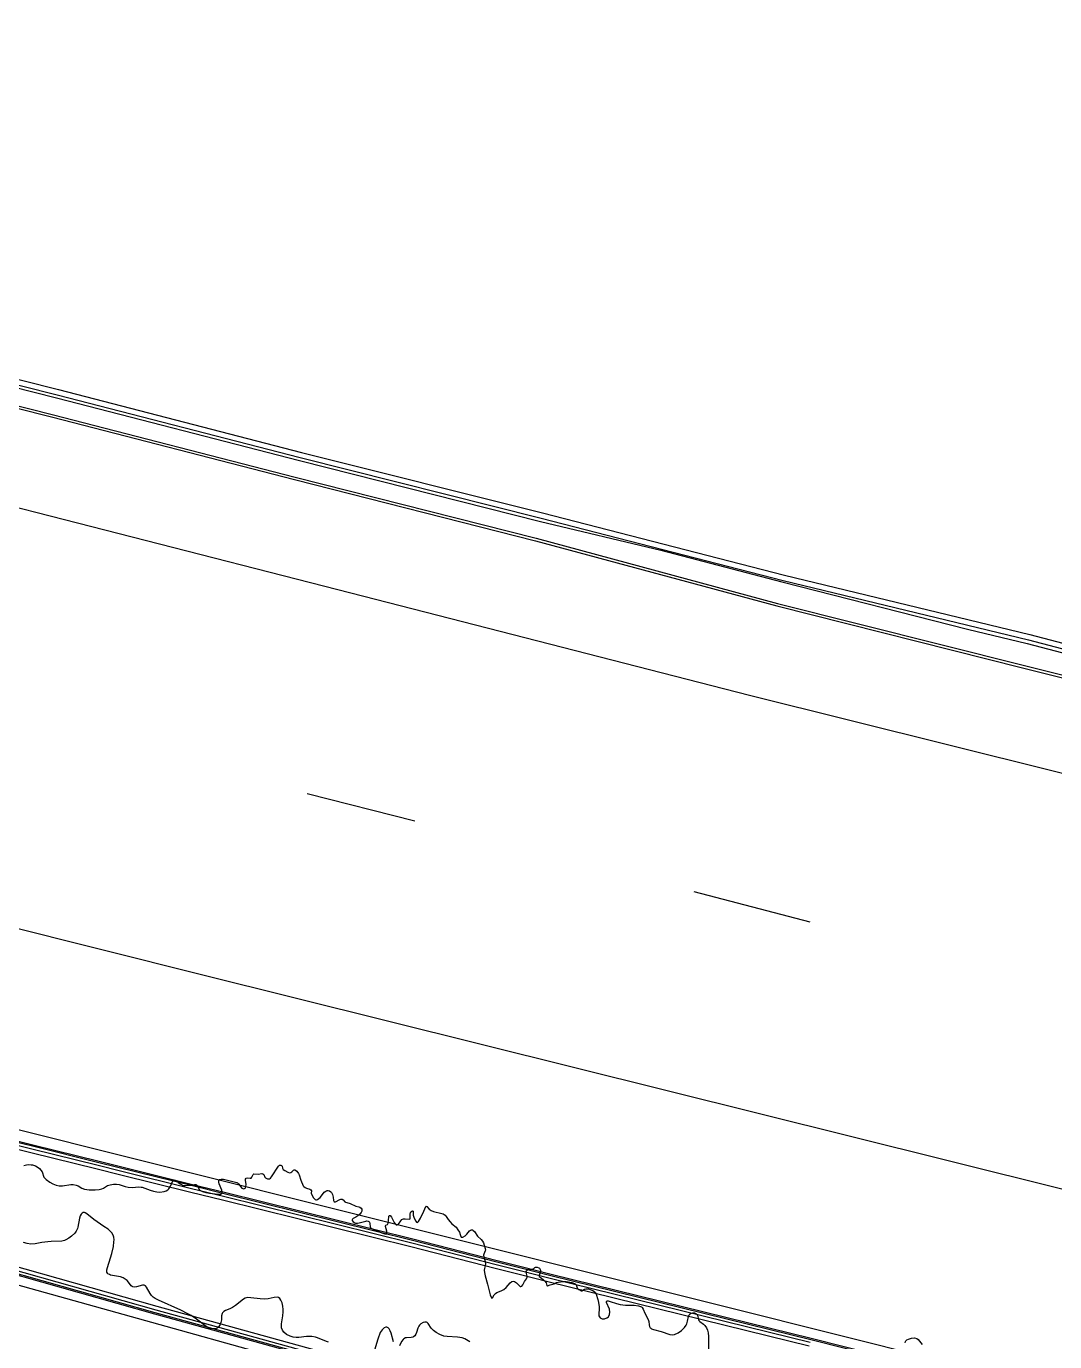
# Model space of a CAD drawing. Header units: metres. Extents: x 585772 to 587013, y 4140825 to 4141582.
# Drawn here: x 585830.2 to 585848.67, y 4140942.84 to 4140966.46 of the extents above; entities that cross this region are included whole.
import ezdxf

# ---------------------------------------------------------------- set-up
doc = ezdxf.new("R2010")
doc.units = ezdxf.units.M
doc.header["$MEASUREMENT"] = 0
for name, color, linetype, lineweight in [('BACK_OF_CURB', 5, 'Continuous', 30), ('BOTTOM_OF_CURB', 3, 'Continuous', 30), ('GUTTER', 30, 'Continuous', 30), ('PAINT_STRIPE', 4, 'Continuous', 30), ('TOP_OF_CURB', 1, 'Continuous', 30)]:
    doc.layers.add(name, color=color, linetype=linetype, lineweight=lineweight)
doc.layers.add('PAVED_ROAD', color=140, linetype='Continuous', lineweight=30, true_color=0x38a9ff)
doc.layers.add('SHRUBLINE', color=71, linetype='Continuous', lineweight=30, true_color=0xc6ff6b)

msp = doc.modelspace()

# ---------------------------------------------------------------- linework, layer by layer
at = {"layer": 'BACK_OF_CURB'}
for points in [[(585809.123952, 4140965.455281, -18.862712), (585813.441486, 4140964.307142, -18.861123), (585817.76503, 4140963.198723, -18.856503), (585822.109515, 4140962.140005, -18.850747), (585826.429693, 4140961.037302, -18.843763), (585830.775654, 4140959.938901, -18.835261), (585835.141342, 4140958.811735, -18.826), (585839.470351, 4140957.726552, -18.818), (585843.812893, 4140956.608817, -18.806), (585848.22239, 4140955.540571, -18.79775), (585852.620434, 4140954.384283, -18.789717), (585857.024406, 4140953.27221, -18.777616), (585861.769741, 4140952.063605, -18.760236), (585866.250725, 4140950.949529, -18.745248), (585870.726851, 4140949.824382, -18.732829), (585875.213798, 4140948.672563, -18.724497), (585879.659, 4140947.51522, -18.717683), (585883.421168, 4140946.574276, -18.707965)], [(585844.257957, 4140942.762533, -18.495563), (585843.528988, 4140942.939967, -18.496445), (585839.565208, 4140943.917599, -18.487), (585839.073487, 4140944.041553, -18.484), (585838.618017, 4140944.157246, -18.483), (585837.105573, 4140944.545694, -18.484018), (585833.720807, 4140945.383581, -18.503877), (585833.151001, 4140945.522678, -18.504877), (585831.869962, 4140945.83942, -18.50442), (585831.469464, 4140945.938445, -18.501055), (585830.280675, 4140946.236036, -18.493138), (585829.677229, 4140946.382648, -18.49167)], [(585827.795257, 4140944.820794, -18.316199), (585832.539675, 4140943.482331, -18.313993), (585837.289856, 4140942.171403, -18.308062)]]:
    msp.add_polyline3d(points, dxfattribs=at)
at = {"layer": 'BOTTOM_OF_CURB'}
for points in [[(585809.0862, 4140965.310107, -18.992712), (585813.403585, 4140964.162007, -18.991123), (585817.728647, 4140963.0532, -18.986503), (585822.073208, 4140961.994463, -18.980747), (585826.392767, 4140960.891918, -18.973763), (585830.738527, 4140959.793568, -18.965261), (585835.104242, 4140958.666395, -18.956), (585839.432862, 4140957.567705, -18.948), (585841.59148, 4140957.054975, -18.942019), (585843.763932, 4140956.488189, -18.936), (585847.103423, 4140955.639402, -18.929753), (585848.173911, 4140955.378136, -18.92775), (585852.583889, 4140954.223246, -18.919717), (585856.988007, 4140953.126692, -18.907616), (585861.733134, 4140951.91814, -18.890236), (585866.214345, 4140950.804007, -18.875248), (585870.689919, 4140949.679, -18.862829), (585875.176253, 4140948.527338, -18.854497), (585879.621905, 4140947.369878, -18.847683), (585883.384559, 4140946.428812, -18.837965)], [(585848.437106, 4140941.830844, -18.625673), (585844.286839, 4140942.879007, -18.645563), (585843.557546, 4140943.05652, -18.646445), (585839.594243, 4140944.034034, -18.637), (585839.102925, 4140944.157886, -18.634), (585838.647714, 4140944.273514, -18.633), (585837.134917, 4140944.662052, -18.634018), (585833.749454, 4140945.500111, -18.632), (585833.179632, 4140945.639213, -18.633), (585831.498435, 4140946.054895, -18.632723), (585830.309411, 4140946.352545, -18.630344), (585829.706376, 4140946.499058, -18.627345)], [(585827.762854, 4140944.705252, -18.466199), (585832.507422, 4140943.366746, -18.463993), (585837.257536, 4140942.055837, -18.458062)]]:
    msp.add_polyline3d(points, dxfattribs=at)
at = {"layer": 'GUTTER'}
msp.add_polyline3d([(585809.008412, 4140965.010971, -18.980876), (585813.32549, 4140963.862953, -18.974), (585817.653677, 4140962.753344, -18.968064), (585821.998396, 4140961.694569, -18.966252), (585826.316679, 4140960.592349, -18.959817), (585830.662025, 4140959.494104, -18.949766), (585835.027588, 4140958.366971, -18.939), (585839.354608, 4140957.268687, -18.924), (585843.686002, 4140956.100884, -18.912), (585848.098521, 4140954.991072, -18.904), (585852.510192, 4140953.881472, -18.898), (585856.913861, 4140952.826629, -18.892539), (585861.657703, 4140951.618404, -18.885473), (585866.139384, 4140950.504155, -18.874707), (585870.613819, 4140949.379433, -18.859765), (585875.09889, 4140948.228096, -18.845), (585879.545469, 4140947.070394, -18.834), (585883.309126, 4140946.129078, -18.822482)], dxfattribs=at)
at = {"layer": 'PAINT_STRIPE', "extrusion": (0.000486947, -0.000122718, 1), "elevation": -241.699617, "flags": 128}
msp.add_lwpolyline([(585835.182564, 4140952.686413), (585837.113536, 4140952.199778)], dxfattribs=at)
at = {"layer": 'PAINT_STRIPE', "extrusion": (-0.003597, 0.000945526, 0.999993), "elevation": 1789.0601, "flags": 128}
msp.add_lwpolyline([(585838.329418, 4140951.086682), (585840.409531, 4140950.539962)], dxfattribs=at)
at = {"layer": 'PAINT_STRIPE'}
for points in [[(585920.74505, 4140934.761086, -18.678), (585910.367423, 4140937.393328, -18.707705), (585903.135344, 4140939.239997, -18.72787), (585895.903266, 4140941.086667, -18.744463), (585888.671188, 4140942.933336, -18.756745), (585878.976543, 4140945.403165, -18.774598), (585871.867648, 4140947.214327, -18.791), (585864.758753, 4140949.025489, -18.812), (585857.649858, 4140950.836651, -18.829), (585850.417569, 4140952.642882, -18.846), (585843.185281, 4140954.449114, -18.858682), (585835.791795, 4140956.341494, -18.872), (585828.398309, 4140958.233875, -18.881383), (585819.048791, 4140960.594413, -18.888), (585811.307549, 4140962.550272, -18.895375), (585803.566308, 4140964.506132, -18.9065), (585795.825066, 4140966.461991, -18.915)], [(585815.241685, 4140953.978679, -18.674), (585824.294077, 4140951.707671, -18.703128), (585833.346469, 4140949.436663, -18.734), (585840.024886, 4140947.772795, -18.739), (585846.703302, 4140946.108927, -18.714), (585853.381719, 4140944.445059, -18.695685), (585865.229212, 4140941.383647, -18.667131), (585870.175018, 4140940.152118, -18.656)], [(585829.304026, 4140946.837316, -18.645), (585836.073821, 4140945.143, -18.657), (585842.843616, 4140943.448684, -18.659), (585850.246533, 4140941.59787, -18.627)], [(585837.386669, 4140941.812236, -18.447849), (585829.613248, 4140943.976676, -18.458687)]]:
    msp.add_polyline3d(points, dxfattribs=at)
at = {"layer": 'PAVED_ROAD'}
for points in [[(585808.996695, 4140964.965914, -18.975001), (585813.313727, 4140963.817907, -18.967), (585817.642384, 4140962.708178, -18.963376), (585821.987127, 4140961.649397, -18.96131), (585826.305218, 4140960.547226, -18.955315), (585830.650502, 4140959.448997, -18.945054), (585835.016042, 4140958.321869, -18.933955), (585839.342821, 4140957.223647, -18.918), (585843.674264, 4140956.055831, -18.90605), (585848.087165, 4140954.945922, -18.894249), (585852.499092, 4140953.836259, -18.885741), (585856.902692, 4140952.781432, -18.880799), (585861.646342, 4140951.573256, -18.877185), (585866.128093, 4140950.458989, -18.869497), (585870.602357, 4140949.334311, -18.85851), (585875.087237, 4140948.183022, -18.844), (585879.533956, 4140947.025284, -18.828451), (585883.297764, 4140946.08393, -18.818)], [(585848.442253, 4140941.851987, -18.62784), (585844.292077, 4140942.900127, -18.645906), (585843.562725, 4140943.077655, -18.648765), (585839.599507, 4140944.055148, -18.649552), (585839.108263, 4140944.178981, -18.647703), (585838.653099, 4140944.294597, -18.647), (585837.140238, 4140944.683152, -18.646263), (585833.754649, 4140945.521242, -18.640504), (585833.184823, 4140945.660344, -18.63962), (585831.503689, 4140946.076012, -18.636), (585830.314622, 4140946.373672, -18.63434), (585829.711661, 4140946.520167, -18.631)], [(585827.756979, 4140944.6843, -18.467), (585832.501574, 4140943.345787, -18.466655), (585837.251675, 4140942.034881, -18.462309)]]:
    msp.add_polyline3d(points, dxfattribs=at)
at = {"layer": 'SHRUBLINE'}
for points in [[(585830.154086, 4140946.00596, -18.476), (585830.203128, 4140946.018906, -18.479), (585830.22901, 4140946.022585, -18.479), (585830.282892, 4140946.021942, -18.481), (585830.310556, 4140946.016816, -18.481), (585830.364608, 4140945.998035, -18.481), (585830.412301, 4140945.971014, -18.48), (585830.432017, 4140945.955588, -18.479), (585830.46127, 4140945.92303, -18.477), (585830.479638, 4140945.890278, -18.471), (585830.513432, 4140945.799707, -18.463), (585830.535926, 4140945.771029, -18.46), (585830.552069, 4140945.756063, -18.459), (585830.618477, 4140945.709769, -18.455), (585830.675111, 4140945.679641, -18.453), (585830.735001, 4140945.655358, -18.452), (585830.786751, 4140945.643034, -18.452), (585830.850541, 4140945.642373, -18.453), (585830.994691, 4140945.666883, -18.46), (585831.039349, 4140945.667893, -18.461), (585831.091941, 4140945.655746, -18.461), (585831.126523, 4140945.639645, -18.461), (585831.192454, 4140945.602279, -18.46), (585831.244948, 4140945.583298, -18.46), (585831.327985, 4140945.570237, -18.462), (585831.435396, 4140945.568006, -18.464), (585831.503604, 4140945.574042, -18.463291), (585831.551736, 4140945.585223, -18.465), (585831.582728, 4140945.598943, -18.468), (585831.656551, 4140945.645556, -18.48), (585831.705971, 4140945.66247, -18.489), (585831.762615, 4140945.671867, -18.495687), (585831.817814, 4140945.672879, -18.499539), (585831.86452, 4140945.665554, -18.499), (585831.975882, 4140945.628032, -18.491701), (585832.026168, 4140945.620901, -18.491), (585832.104439, 4140945.614508, -18.494421), (585832.213674, 4140945.621371, -18.505), (585832.259986, 4140945.619969, -18.509), (585832.281401, 4140945.616257, -18.509), (585832.323503, 4140945.602795, -18.507), (585832.422985, 4140945.562689, -18.502), (585832.480365, 4140945.544237, -18.499), (585832.540081, 4140945.53232, -18.497757), (585832.597878, 4140945.530508, -18.5), (585832.672289, 4140945.541598, -18.508), (585832.711074, 4140945.554293, -18.516), (585832.738525, 4140945.570311, -18.524), (585832.757743, 4140945.590301, -18.534), (585832.785928, 4140945.63483, -18.554), (585832.829935, 4140945.732338, -18.588), (585832.842097, 4140945.746119, -18.593), (585832.855346, 4140945.750274, -18.593), (585832.872387, 4140945.746391, -18.593), (585832.891098, 4140945.73619, -18.592), (585832.924491, 4140945.704157, -18.585), (585832.95887, 4140945.678455, -18.58), (585833.013179, 4140945.649361, -18.576108), (585833.055587, 4140945.645528, -18.577), (585833.152096, 4140945.65539, -18.587), (585833.220559, 4140945.66584, -18.596), (585833.242266, 4140945.665621, -18.597), (585833.25374, 4140945.659833, -18.597), (585833.269807, 4140945.63949, -18.592), (585833.299495, 4140945.576785, -18.577), (585833.314183, 4140945.564386, -18.574), (585833.363306, 4140945.540973, -18.572), (585833.423309, 4140945.521016, -18.575), (585833.487017, 4140945.508166, -18.579), (585833.636403, 4140945.490783, -18.591), (585833.678629, 4140945.489736, -18.594), (585833.689691, 4140945.491695, -18.596258), (585833.704936, 4140945.499926, -18.603), (585833.712401, 4140945.513267, -18.606), (585833.713941, 4140945.531454, -18.609), (585833.706564, 4140945.566369, -18.615), (585833.660701, 4140945.678525, -18.631), (585833.653087, 4140945.705959, -18.635), (585833.652716, 4140945.737963, -18.643), (585833.660701, 4140945.752305, -18.645), (585833.667357, 4140945.757179, -18.648), (585833.697204, 4140945.763421, -18.649), (585833.739687, 4140945.759386, -18.65), (585833.980165, 4140945.701296, -18.649), (585833.990658, 4140945.695802, -18.649), (585834.00906, 4140945.678455, -18.648), (585834.067175, 4140945.601798, -18.642), (585834.084268, 4140945.591248, -18.641), (585834.102194, 4140945.589862, -18.642), (585834.126684, 4140945.60122, -18.643), (585834.133059, 4140945.608428, -18.644), (585834.141099, 4140945.627558, -18.649791), (585834.143392, 4140945.662948, -18.654277), (585834.132436, 4140945.744317, -18.659), (585834.134746, 4140945.76311, -18.661), (585834.143753, 4140945.776828, -18.661), (585834.169365, 4140945.785719, -18.662), (585834.217487, 4140945.778928, -18.662), (585834.23356, 4140945.780769, -18.662), (585834.250352, 4140945.798365, -18.663), (585834.269886, 4140945.844689, -18.664), (585834.285368, 4140945.855682, -18.665), (585834.361644, 4140945.851407, -18.665), (585834.429185, 4140945.862621, -18.666), (585834.446631, 4140945.856974, -18.666), (585834.460892, 4140945.843787, -18.666), (585834.481165, 4140945.796092, -18.664), (585834.49149, 4140945.782714, -18.664), (585834.514635, 4140945.771932, -18.664), (585834.532329, 4140945.768271, -18.664), (585834.566642, 4140945.769409, -18.664), (585834.583607, 4140945.779337, -18.664), (585834.604001, 4140945.801445, -18.666), (585834.728809, 4140945.996475, -18.673), (585834.744028, 4140946.010149, -18.673), (585834.766298, 4140946.013397, -18.673), (585834.779846, 4140946.008044, -18.673), (585834.790101, 4140945.996242, -18.673), (585834.799699, 4140945.95661, -18.672), (585834.810344, 4140945.93754, -18.671), (585834.839569, 4140945.914955, -18.671), (585834.895934, 4140945.884422, -18.671), (585834.924245, 4140945.877512, -18.671), (585834.948927, 4140945.880501, -18.671), (585834.967839, 4140945.891184, -18.671), (585834.995607, 4140945.923363, -18.672), (585835.005597, 4140945.929089, -18.672), (585835.020782, 4140945.927753, -18.672), (585835.031131, 4140945.922945, -18.672), (585835.054044, 4140945.904872, -18.672), (585835.08398, 4140945.865525, -18.671), (585835.095943, 4140945.841855, -18.671), (585835.128123, 4140945.742433, -18.669), (585835.172336, 4140945.638962, -18.667), (585835.180874, 4140945.628021, -18.667), (585835.203067, 4140945.611503, -18.667), (585835.229799, 4140945.600423, -18.667), (585835.291897, 4140945.581959, -18.667), (585835.309518, 4140945.570675, -18.667), (585835.316723, 4140945.550252, -18.667), (585835.313812, 4140945.507296, -18.666), (585835.322882, 4140945.479678, -18.665), (585835.355408, 4140945.429056, -18.664), (585835.38656, 4140945.397193, -18.664), (585835.394617, 4140945.392237, -18.664), (585835.407145, 4140945.390183, -18.664), (585835.429486, 4140945.398735, -18.664), (585835.453644, 4140945.41277, -18.665), (585835.472559, 4140945.431782, -18.665), (585835.533674, 4140945.512534, -18.667), (585835.549192, 4140945.528751, -18.667), (585835.575905, 4140945.548646, -18.668), (585835.603842, 4140945.559108, -18.668), (585835.617844, 4140945.560188, -18.669), (585835.644959, 4140945.553416, -18.669), (585835.669247, 4140945.535849, -18.669), (585835.679702, 4140945.523511, -18.668), (585835.69959, 4140945.484585, -18.667), (585835.710561, 4140945.439818, -18.666), (585835.716617, 4140945.376145, -18.664), (585835.719337, 4140945.365614, -18.663), (585835.726076, 4140945.356269, -18.663), (585835.736331, 4140945.353315, -18.662), (585835.750083, 4140945.356138, -18.663), (585835.83003, 4140945.39691, -18.666), (585835.844362, 4140945.400926, -18.666), (585835.870165, 4140945.401549, -18.666), (585835.890614, 4140945.39252, -18.666), (585835.920561, 4140945.356334, -18.665), (585835.930605, 4140945.348529, -18.665), (585835.953113, 4140945.339842, -18.664), (585836.012112, 4140945.324871, -18.664), (585836.117461, 4140945.275119, -18.662), (585836.167527, 4140945.263911, -18.662), (585836.188134, 4140945.256311, -18.661), (585836.213401, 4140945.238964, -18.66), (585836.222006, 4140945.221598, -18.659), (585836.224659, 4140945.20442, -18.658), (585836.222233, 4140945.188155, -18.658), (585836.210676, 4140945.165609, -18.656), (585836.18634, 4140945.135339, -18.655), (585836.151541, 4140945.103071, -18.653), (585836.118242, 4140945.080501, -18.651), (585836.069647, 4140945.053645, -18.649), (585836.053884, 4140945.040746, -18.648), (585836.049661, 4140945.033768, -18.647), (585836.049688, 4140945.018399, -18.646), (585836.066631, 4140944.995237, -18.645), (585836.095984, 4140944.978008, -18.644), (585836.110834, 4140944.9739, -18.644), (585836.142833, 4140944.972277, -18.644), (585836.178217, 4140944.977842, -18.645), (585836.292501, 4140945.009965, -18.647), (585836.312734, 4140945.012703, -18.648), (585836.339414, 4140945.009417, -18.649), (585836.349458, 4140945.004215, -18.649), (585836.363298, 4140944.987382, -18.648), (585836.369388, 4140944.962978, -18.646), (585836.374984, 4140944.90597, -18.642), (585836.379618, 4140944.893749, -18.642), (585836.391682, 4140944.878923, -18.641), (585836.432811, 4140944.856704, -18.641), (585836.602908, 4140944.790996, -18.643), (585836.636994, 4140944.781238, -18.643), (585836.653699, 4140944.77969, -18.644), (585836.665481, 4140944.782973, -18.645), (585836.673024, 4140944.793129, -18.646), (585836.675228, 4140944.808868, -18.647), (585836.673307, 4140944.828491, -18.648), (585836.651361, 4140944.910105, -18.651), (585836.650002, 4140944.925859, -18.652), (585836.654397, 4140944.934428, -18.653), (585836.682516, 4140944.950441, -18.654), (585836.694239, 4140944.971143, -18.656), (585836.70462, 4140945.018155, -18.658), (585836.708503, 4140945.09045, -18.662), (585836.715481, 4140945.110549, -18.663), (585836.7225, 4140945.112188, -18.664), (585836.731421, 4140945.107535, -18.663), (585836.754936, 4140945.078019, -18.662), (585836.803069, 4140944.981372, -18.659), (585836.820716, 4140944.957319, -18.658), (585836.837314, 4140944.943685, -18.659), (585836.859548, 4140944.940021, -18.659), (585836.885008, 4140944.955235, -18.66), (585836.923671, 4140945.01465, -18.663), (585836.944497, 4140945.035644, -18.664), (585836.956894, 4140945.043207, -18.664), (585836.970525, 4140945.048354, -18.664), (585837.001011, 4140945.051239, -18.665), (585837.0713, 4140945.043605, -18.666), (585837.089711, 4140945.050761, -18.667), (585837.094376, 4140945.06409, -18.667), (585837.092401, 4140945.134155, -18.67), (585837.09778, 4140945.164334, -18.671), (585837.106459, 4140945.177796, -18.671), (585837.136412, 4140945.194312, -18.672), (585837.142924, 4140945.188116, -18.672), (585837.146193, 4140945.172185, -18.672), (585837.143684, 4140945.137742, -18.671), (585837.145637, 4140945.11392, -18.67), (585837.162706, 4140945.059891, -18.669), (585837.191584, 4140945.004503, -18.669), (585837.208201, 4140944.986887, -18.669), (585837.22076, 4140944.983958, -18.669), (585837.232216, 4140944.989825, -18.669), (585837.243085, 4140945.001898, -18.669), (585837.279177, 4140945.061972, -18.67), (585837.338904, 4140945.187049, -18.673), (585837.374052, 4140945.273134, -18.676), (585837.3804, 4140945.278246, -18.676), (585837.392135, 4140945.269417, -18.676), (585837.431817, 4140945.22293, -18.675), (585837.466305, 4140945.200156, -18.674), (585837.511492, 4140945.183562, -18.674), (585837.662338, 4140945.146874, -18.674), (585837.684123, 4140945.138222, -18.674), (585837.717831, 4140945.116889, -18.674), (585837.741115, 4140945.091646, -18.673), (585837.776589, 4140945.036217, -18.671), (585837.808018, 4140944.99415, -18.671), (585837.842234, 4140944.959889, -18.67), (585837.914815, 4140944.897438, -18.667), (585837.94968, 4140944.854162, -18.665), (585837.976743, 4140944.80847, -18.663), (585837.991359, 4140944.769965, -18.662), (585838.000588, 4140944.734121, -18.66), (585838.010579, 4140944.720842, -18.66), (585838.036492, 4140944.722952, -18.66), (585838.08233, 4140944.746683, -18.66), (585838.110204, 4140944.773567, -18.662), (585838.155594, 4140944.833004, -18.667), (585838.174178, 4140944.847074, -18.668), (585838.19446, 4140944.853255, -18.669), (585838.21547, 4140944.849118, -18.669), (585838.225945, 4140944.842421, -18.669), (585838.246539, 4140944.819661, -18.668), (585838.300755, 4140944.741063, -18.661), (585838.368102, 4140944.677747, -18.656), (585838.392733, 4140944.648217, -18.653), (585838.408226, 4140944.615532, -18.65), (585838.439228, 4140944.516041, -18.634), (585838.442549, 4140944.488065, -18.627), (585838.440219, 4140944.475151, -18.625), (585838.413051, 4140944.413507, -18.613), (585838.408953, 4140944.39472, -18.61), (585838.413136, 4140944.366129, -18.603), (585838.439017, 4140944.282998, -18.585), (585838.443934, 4140944.242943, -18.578), (585838.440338, 4140944.211625, -18.572), (585838.422555, 4140944.126104, -18.559), (585838.424288, 4140944.084828, -18.552), (585838.439107, 4140944.024804, -18.542), (585838.482934, 4140943.879188, -18.510525), (585838.529482, 4140943.682891, -18.463), (585838.544139, 4140943.642965, -18.455), (585838.557274, 4140943.627232, -18.451), (585838.568226, 4140943.633706, -18.452), (585838.599854, 4140943.686121, -18.453), (585838.621347, 4140943.709725, -18.454), (585838.650734, 4140943.727323, -18.459), (585838.725865, 4140943.754642, -18.465503), (585838.772436, 4140943.782429, -18.47242), (585838.814548, 4140943.819324, -18.484), (585838.885642, 4140943.897635, -18.51), (585838.919734, 4140943.921922, -18.519), (585838.942943, 4140943.927741, -18.522), (585838.9667, 4140943.923321, -18.523), (585839.001875, 4140943.90048, -18.52), (585839.065643, 4140943.83698, -18.511), (585839.081249, 4140943.833772, -18.512), (585839.096664, 4140943.840791, -18.515), (585839.11676, 4140943.863436, -18.522), (585839.147477, 4140943.9244, -18.54), (585839.179804, 4140943.974583, -18.556), (585839.191073, 4140944.000959, -18.563), (585839.191655, 4140944.021728, -18.568), (585839.176413, 4140944.089774, -18.582), (585839.175964, 4140944.103822, -18.585), (585839.181755, 4140944.121594, -18.59), (585839.197676, 4140944.133465, -18.595), (585839.210149, 4140944.137278, -18.598), (585839.274176, 4140944.144178, -18.608), (585839.302394, 4140944.150228, -18.614), (585839.315149, 4140944.158188, -18.618), (585839.329544, 4140944.176592, -18.625), (585839.340838, 4140944.183322, -18.628), (585839.373331, 4140944.181111, -18.632), (585839.399899, 4140944.170238, -18.635), (585839.41148, 4140944.161824, -18.633), (585839.428046, 4140944.139884, -18.628), (585839.432102, 4140944.126869, -18.623), (585839.432949, 4140944.112941, -18.619), (585839.427956, 4140944.085642, -18.608), (585839.407018, 4140944.033074, -18.585), (585839.411126, 4140944.014477, -18.578), (585839.425471, 4140943.99917, -18.574), (585839.478177, 4140943.962564, -18.565), (585839.513169, 4140943.930549, -18.559), (585839.532665, 4140943.899397, -18.55), (585839.544719, 4140943.85312, -18.533), (585839.549823, 4140943.846105, -18.531), (585839.560783, 4140943.845626, -18.532), (585839.605007, 4140943.861701, -18.544), (585839.677835, 4140943.881527, -18.558), (585839.721484, 4140943.904075, -18.569), (585839.750513, 4140943.913709, -18.575479), (585839.841711, 4140943.924373, -18.589), (585839.890696, 4140943.922766, -18.594), (585839.997774, 4140943.905088, -18.599), (585840.043384, 4140943.889992, -18.598), (585840.054858, 4140943.882766, -18.596), (585840.070941, 4140943.864574, -18.591), (585840.091988, 4140943.811843, -18.571), (585840.098979, 4140943.801279, -18.567), (585840.121567, 4140943.781783, -18.562), (585840.159807, 4140943.757488, -18.559), (585840.175351, 4140943.757436, -18.561), (585840.220727, 4140943.784546, -18.578), (585840.247085, 4140943.793302, -18.585), (585840.261792, 4140943.794466, -18.587), (585840.293036, 4140943.790886, -18.59), (585840.324611, 4140943.782185, -18.589), (585840.372401, 4140943.763596, -18.587), (585840.398842, 4140943.747343, -18.584), (585840.417936, 4140943.725596, -18.577), (585840.431348, 4140943.697451, -18.565), (585840.464665, 4140943.602028, -18.526), (585840.476336, 4140943.549371, -18.503), (585840.483181, 4140943.470288, -18.467), (585840.481927, 4140943.30692, -18.39), (585840.489557, 4140943.289711, -18.384), (585840.504454, 4140943.274041, -18.379383), (585840.538213, 4140943.256711, -18.375), (585840.5525, 4140943.253762, -18.375), (585840.582433, 4140943.254298, -18.380505), (585840.626145, 4140943.269831, -18.393), (585840.651319, 4140943.289884, -18.404), (585840.661327, 4140943.302843, -18.412), (585840.674583, 4140943.334177, -18.428), (585840.679042, 4140943.370518, -18.445), (585840.670431, 4140943.428178, -18.467648), (585840.616978, 4140943.548263, -18.51628), (585840.619499, 4140943.567699, -18.524), (585840.629778, 4140943.574427, -18.528), (585840.647635, 4140943.575373, -18.5295), (585840.681341, 4140943.567605, -18.528), (585840.798675, 4140943.527063, -18.518648), (585840.863612, 4140943.511125, -18.515426), (585840.961439, 4140943.501728, -18.515597), (585841.113273, 4140943.498973, -18.522), (585841.189658, 4140943.489748, -18.528), (585841.211272, 4140943.483611, -18.528), (585841.244146, 4140943.466333, -18.525042), (585841.255963, 4140943.455617, -18.522488), (585841.274395, 4140943.430316, -18.518), (585841.308112, 4140943.355319, -18.505), (585841.366715, 4140943.242099, -18.49), (585841.376804, 4140943.20355, -18.485), (585841.38327, 4140943.144601, -18.475), (585841.389453, 4140943.11761, -18.468), (585841.402013, 4140943.094188, -18.462), (585841.411719, 4140943.084265, -18.461), (585841.425667, 4140943.074834, -18.459), (585841.462021, 4140943.060075, -18.46), (585841.602026, 4140943.027018, -18.462), (585841.754993, 4140942.973147, -18.46), (585841.798884, 4140942.967644, -18.460516), (585841.84136, 4140942.973581, -18.464), (585841.903784, 4140943.000107, -18.475), (585841.965834, 4140943.042374, -18.491), (585842.021388, 4140943.097098, -18.509), (585842.0494, 4140943.139777, -18.522), (585842.059625, 4140943.162737, -18.528), (585842.073856, 4140943.209909, -18.541), (585842.091883, 4140943.294603, -18.563), (585842.103314, 4140943.324599, -18.57), (585842.118566, 4140943.34531, -18.576), (585842.138065, 4140943.357645, -18.58), (585842.164332, 4140943.362601, -18.583), (585842.19587, 4140943.359168, -18.584), (585842.22495, 4140943.347495, -18.583), (585842.236673, 4140943.338839, -18.582), (585842.252343, 4140943.316946, -18.578), (585842.260307, 4140943.292065, -18.573), (585842.269217, 4140943.24459, -18.563), (585842.277845, 4140943.224779, -18.559), (585842.296449, 4140943.203102, -18.555), (585842.358133, 4140943.157939, -18.547), (585842.3845, 4140943.13142, -18.54), (585842.414597, 4140943.089521, -18.532), (585842.432905, 4140943.05127, -18.524), (585842.44581, 4140943.001065, -18.513), (585842.450931, 4140942.938654, -18.5), (585842.447023, 4140942.687929, -18.444)], [(585835.622165, 4140942.833711, -18.348), (585835.586427, 4140942.846025, -18.349), (585835.42557, 4140942.912373, -18.348), (585835.392219, 4140942.922787, -18.348), (585835.32578, 4140942.935589, -18.349), (585835.230338, 4140942.937956, -18.352), (585835.093809, 4140942.919205, -18.36), (585835.044984, 4140942.916282, -18.362), (585834.988171, 4140942.92438, -18.363), (585834.934437, 4140942.942553, -18.363), (585834.870796, 4140942.975295, -18.362), (585834.823581, 4140943.013875, -18.36), (585834.799251, 4140943.048959, -18.357), (585834.783672, 4140943.093146, -18.353), (585834.780086, 4140943.116624, -18.351), (585834.781002, 4140943.164538, -18.345), (585834.805628, 4140943.305722, -18.33), (585834.810629, 4140943.379583, -18.322), (585834.809967, 4140943.419948, -18.317), (585834.803969, 4140943.481981, -18.311), (585834.791658, 4140943.540346, -18.305), (585834.771379, 4140943.591314, -18.301), (585834.752704, 4140943.617307, -18.299), (585834.729394, 4140943.634196, -18.298), (585834.701139, 4140943.640553, -18.298), (585834.649962, 4140943.635359, -18.301), (585834.543953, 4140943.612953, -18.307), (585834.480883, 4140943.607521, -18.31), (585834.400181, 4140943.610401, -18.309), (585834.231956, 4140943.631921, -18.313), (585834.176569, 4140943.63507, -18.315), (585834.130078, 4140943.625015, -18.317), (585834.098649, 4140943.60812, -18.321), (585833.956738, 4140943.491316, -18.352), (585833.902018, 4140943.454651, -18.361), (585833.85456, 4140943.432324, -18.368), (585833.77569, 4140943.40342, -18.377), (585833.743435, 4140943.385446, -18.381), (585833.72139, 4140943.362268, -18.387), (585833.713866, 4140943.348095, -18.389), (585833.704586, 4140943.309581, -18.396), (585833.700341, 4140943.234827, -18.411), (585833.69397, 4140943.190199, -18.42), (585833.680396, 4140943.154373, -18.426), (585833.653351, 4140943.114077, -18.435), (585833.624447, 4140943.087949, -18.442), (585833.59848, 4140943.076309, -18.446), (585833.565049, 4140943.071546, -18.449), (585833.545488, 4140943.072281, -18.451), (585833.502067, 4140943.080866, -18.452), (585833.454885, 4140943.100103, -18.451), (585833.430623, 4140943.114151, -18.449), (585833.255999, 4140943.250501, -18.433536), (585833.160929, 4140943.310918, -18.426256), (585833.101398, 4140943.343604, -18.421252), (585832.974125, 4140943.406894, -18.411), (585832.573698, 4140943.586111, -18.389), (585832.509049, 4140943.619957, -18.386), (585832.474839, 4140943.644418, -18.383), (585832.445751, 4140943.673967, -18.379), (585832.421447, 4140943.709156, -18.37), (585832.358546, 4140943.820319, -18.344338), (585832.336247, 4140943.844913, -18.34), (585832.324347, 4140943.8523, -18.341), (585832.311959, 4140943.856557, -18.341), (585832.286022, 4140943.857556, -18.34), (585832.177919, 4140943.828076, -18.34), (585832.141814, 4140943.824309, -18.34), (585832.112452, 4140943.827457, -18.341), (585832.095928, 4140943.834798, -18.342), (585832.082107, 4140943.846906, -18.342), (585832.032687, 4140943.912696, -18.346), (585832.007843, 4140943.940127, -18.347), (585831.956481, 4140943.97918, -18.348), (585831.934852, 4140943.990241, -18.349), (585831.886659, 4140944.006762, -18.35), (585831.708607, 4140944.040492, -18.353), (585831.689216, 4140944.047096, -18.356), (585831.662801, 4140944.063145, -18.357), (585831.65495, 4140944.072297, -18.357), (585831.646008, 4140944.093709, -18.358), (585831.646095, 4140944.132336, -18.358), (585831.656945, 4140944.176751, -18.359), (585831.710744, 4140944.34658, -18.362), (585831.732379, 4140944.424752, -18.362), (585831.760828, 4140944.552161, -18.36), (585831.771786, 4140944.633447, -18.359), (585831.773345, 4140944.669894, -18.36), (585831.769374, 4140944.717506, -18.36), (585831.764104, 4140944.738746, -18.362), (585831.756371, 4140944.758786, -18.362), (585831.732699, 4140944.796793, -18.367), (585831.696724, 4140944.834586, -18.372), (585831.665497, 4140944.8609, -18.373), (585831.592128, 4140944.914371, -18.375793), (585831.409488, 4140945.035424, -18.376787), (585831.284857, 4140945.14007, -18.379), (585831.256663, 4140945.156542, -18.379), (585831.243064, 4140945.160936, -18.379), (585831.220173, 4140945.160923, -18.379), (585831.199413, 4140945.151166, -18.377733), (585831.181338, 4140945.132264, -18.38), (585831.166507, 4140945.104817, -18.380206), (585831.153209, 4140945.059574, -18.378003), (585831.124068, 4140944.897037, -18.373), (585831.115915, 4140944.872919, -18.371), (585831.094599, 4140944.830524, -18.369), (585831.066943, 4140944.793439, -18.366), (585831.011223, 4140944.738531, -18.363), (585830.962426, 4140944.700306, -18.359), (585830.909438, 4140944.669454, -18.359), (585830.882066, 4140944.65851, -18.358), (585830.834224, 4140944.647924, -18.357), (585830.642454, 4140944.641237, -18.358), (585830.584304, 4140944.636554, -18.359), (585830.478042, 4140944.622514, -18.359), (585830.355738, 4140944.597918, -18.358), (585830.276142, 4140944.596203, -18.359), (585830.214216, 4140944.605166, -18.36), (585830.149881, 4140944.624248, -18.363484)], [(585836.790106, 4140942.842635, -18.324), (585836.748847, 4140942.994768, -18.316), (585836.732922, 4140943.038756, -18.313), (585836.714632, 4140943.073792, -18.311), (585836.694881, 4140943.095092, -18.31), (585836.674504, 4140943.104171, -18.31), (585836.653335, 4140943.104487, -18.311), (585836.622497, 4140943.092359, -18.311), (585836.586787, 4140943.059073, -18.312), (585836.555304, 4140943.005621, -18.315), (585836.51129, 4140942.889807, -18.317), (585836.452131, 4140942.6938, -18.316)], [(585838.166133, 4140942.842391, -18.247), (585838.074732, 4140942.89548, -18.241), (585838.02779, 4140942.914144, -18.239), (585837.943872, 4140942.92505, -18.241), (585837.758163, 4140942.934442, -18.247), (585837.696747, 4140942.945347, -18.248), (585837.623435, 4140942.970996, -18.246), (585837.556902, 4140943.008036, -18.242), (585837.510219, 4140943.043652, -18.238), (585837.471402, 4140943.086992, -18.231), (585837.417744, 4140943.167545, -18.219), (585837.396811, 4140943.185509, -18.216), (585837.384756, 4140943.190941, -18.216), (585837.357111, 4140943.193485, -18.217883), (585837.326865, 4140943.186229, -18.224), (585837.282827, 4140943.161135, -18.236), (585837.258498, 4140943.137706, -18.24), (585837.246336, 4140943.120835, -18.244), (585837.228891, 4140943.084456, -18.257364), (585837.20599, 4140943.009958, -18.282202), (585837.1923, 4140942.976793, -18.290278), (585837.174606, 4140942.949303, -18.297), (585837.152302, 4140942.92955, -18.299), (585837.139231, 4140942.923221, -18.3), (585837.109399, 4140942.91769, -18.301), (585837.027387, 4140942.915414, -18.3), (585837.009754, 4140942.910758, -18.301), (585836.97786, 4140942.893134, -18.304), (585836.96355, 4140942.880238, -18.308), (585836.938086, 4140942.846458, -18.313), (585836.898872, 4140942.768212, -18.322)], [(585845.981043, 4140942.824732, -18.65), (585845.98603, 4140942.84964, -18.653), (585845.991838, 4140942.859505, -18.652), (585846.008905, 4140942.87447, -18.654), (585846.040515, 4140942.888649, -18.656), (585846.095489, 4140942.90623, -18.659), (585846.15147, 4140942.909852, -18.657), (585846.193033, 4140942.8987, -18.656), (585846.217561, 4140942.880514, -18.656), (585846.286013, 4140942.791526, -18.654)]]:
    msp.add_polyline3d(points, dxfattribs=at)
at = {"layer": 'TOP_OF_CURB'}
for points in [[(585809.099352, 4140965.360684, -18.862712), (585813.416789, 4140964.21257, -18.861123), (585817.741322, 4140963.103898, -18.856503), (585822.085857, 4140962.045168, -18.850747), (585826.405631, 4140960.942567, -18.843763), (585830.751461, 4140959.8442, -18.835261), (585835.117242, 4140958.717011, -18.826), (585839.446286, 4140957.631818, -18.818), (585843.789203, 4140956.513986, -18.806), (585848.198455, 4140955.4458, -18.79775), (585852.596041, 4140954.289632, -18.789717), (585857.000379, 4140953.177467, -18.777616), (585861.745887, 4140951.968818, -18.760236), (585866.227019, 4140950.854705, -18.745248), (585870.702786, 4140949.729649, -18.732829), (585875.189333, 4140948.577932, -18.724497), (585879.634829, 4140947.420513, -18.717683), (585883.397313, 4140946.47949, -18.707965)], [(585844.274442, 4140942.829014, -18.495563), (585843.545289, 4140943.006493, -18.496445), (585839.581781, 4140943.984058, -18.487), (585839.09029, 4140944.107954, -18.484), (585838.634968, 4140944.223609, -18.483), (585837.122322, 4140944.612109, -18.484018), (585833.737158, 4140945.450094, -18.503877), (585833.167343, 4140945.589194, -18.504877), (585831.886403, 4140945.905912, -18.50442), (585831.486, 4140946.004913, -18.501055), (585830.297077, 4140946.302537, -18.493138), (585829.693866, 4140946.449093, -18.49167)], [(585827.776762, 4140944.754845, -18.316199), (585832.521266, 4140943.416357, -18.313993), (585837.271409, 4140942.10544, -18.308062)]]:
    msp.add_polyline3d(points, dxfattribs=at)

doc.saveas('drawing.dxf')
